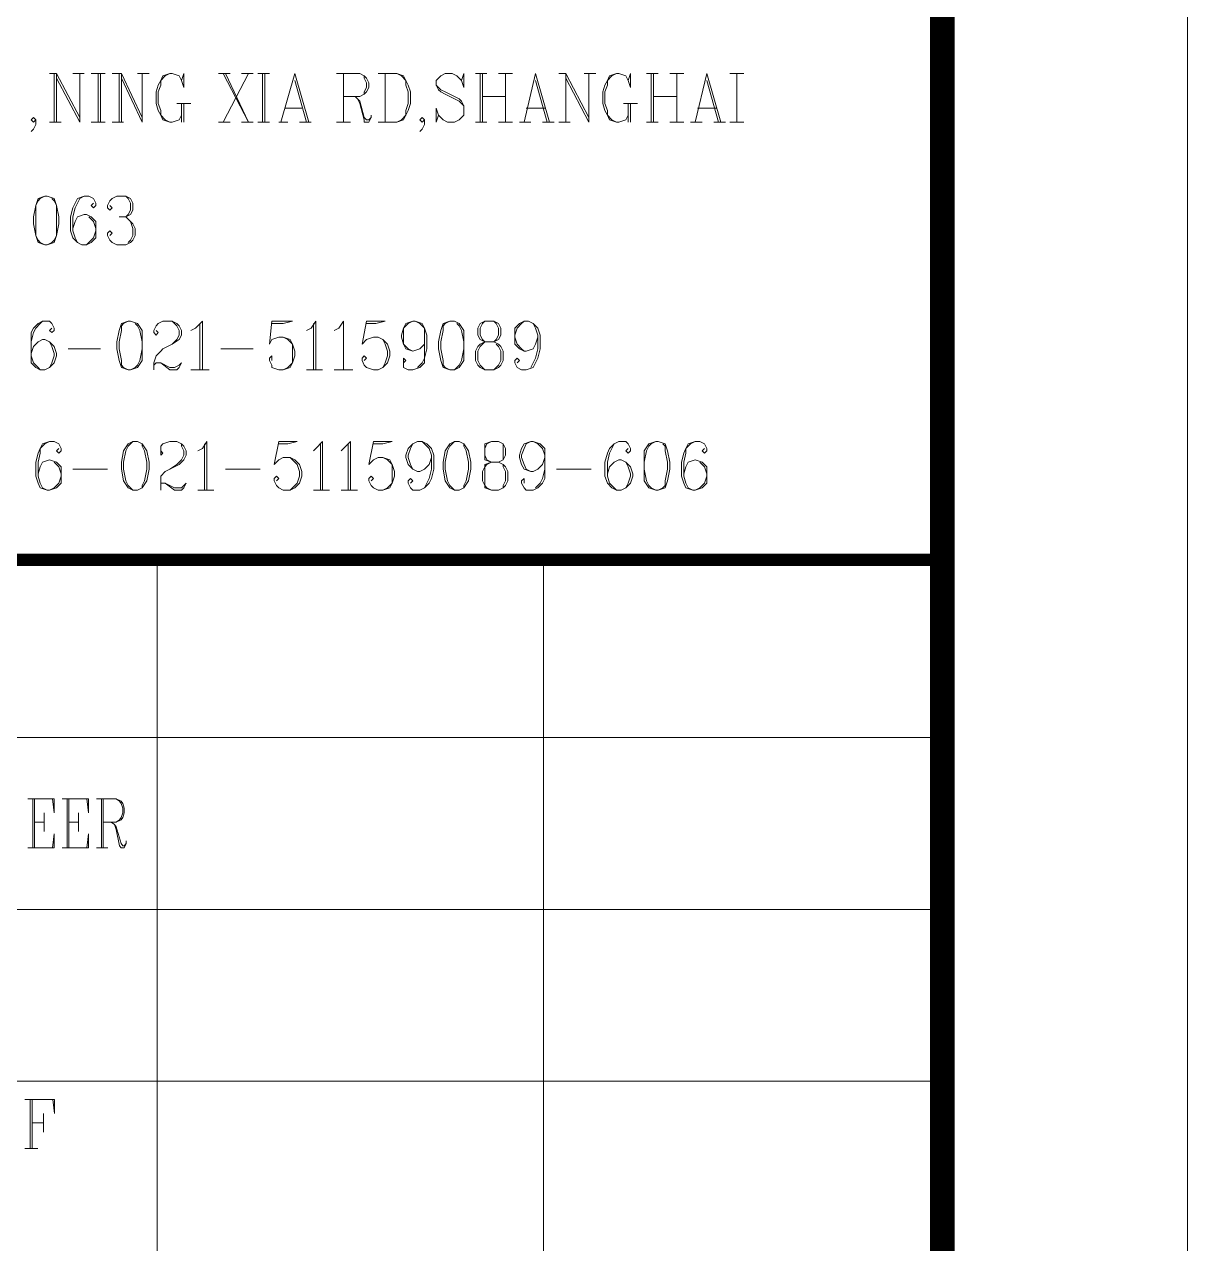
# Model space of a CAD drawing. Extents: x 1332633 to 1595679, y 264824 to 640777.
# Drawn here: x 1399463 to 1401833, y 409874 to 412359 of the extents above; entities that cross this region are included whole.
import ezdxf
from ezdxf.enums import TextEntityAlignment as Align

# ---------------------------------------------------------------- set-up
doc = ezdxf.new("R2010")
doc.units = 0
doc.header["$LTSCALE"] = 1000
doc.header["$MEASUREMENT"] = 0
doc.layers.get('0').update_dxf_attribs({"linetype": 'CONTINUOUS'})
doc.layers.add('_公共_图框', color=4, linetype='CONTINUOUS', lineweight=5)
doc.styles.add('图框文字', font='SIMKAI.TTF')

# ---------------------------------------------------------------- blocks, each defined once
blk = doc.blocks.new('vvxv')
at = {"color": 4, "lineweight": 0}
for points in [[(-2319.4, 9803.6), (-2305.3, 9803.6)], [(-2310, 9704.6), (-2310, 9803.6)], [(-2305.3, 9794.2), (-2258.1, 9704.6), (-2258.1, 9803.6)], [(-2305.3, 9704.6), (-2305.3, 9803.6), (-2258.1, 9714)], [(-2272.3, 9803.6), (-2248.7, 9803.6)], [(-2234.5, 9803.6), (-2206.2, 9803.6)], [(-2220.4, 9704.6), (-2220.4, 9803.6)], [(-2215.7, 9803.6), (-2215.7, 9704.6)], [(-2192.1, 9803.6), (-2173.2, 9803.6)], [(-2177.9, 9704.6), (-2177.9, 9803.6)], [(-2173.2, 9794.2), (-2130.8, 9704.6), (-2130.8, 9803.6)], [(-2173.2, 9704.6), (-2173.2, 9803.6), (-2130.8, 9714)], [(-2140.2, 9803.6), (-2116.6, 9803.6)], [(-2050.6, 9789.5), (-2045.9, 9775.3), (-2045.9, 9803.6), (-2050.6, 9789.5), (-2055.3, 9798.9), (-2069.5, 9803.6), (-2074.2, 9803.6), (-2088.3, 9798.9), (-2093, 9789.5), (-2097.8, 9780), (-2102.5, 9765.9), (-2102.5, 9742.3), (-2097.8, 9728.1), (-2093, 9718.7), (-2088.3, 9709.3), (-2074.2, 9704.6), (-2069.5, 9704.6), (-2055.3, 9709.3), (-2050.6, 9718.7)], [(-2074.2, 9803.6), (-2083.6, 9798.9), (-2093, 9789.5), (-2093, 9780), (-2097.8, 9765.9), (-2097.8, 9742.3), (-2093, 9728.1), (-2093, 9718.7), (-2083.6, 9709.3), (-2074.2, 9704.6)], [(-1975.1, 9803.6), (-1951.5, 9803.6)], [(-1913.8, 9803.6), (-1965.7, 9704.6)], [(-1965.7, 9803.6), (-1913.8, 9704.6)], [(-1961, 9803.6), (-1913.8, 9704.6)], [(-1928, 9803.6), (-1904.4, 9803.6)], [(-1895, 9803.6), (-1871.4, 9803.6)], [(-1885.5, 9704.6), (-1885.5, 9803.6)], [(-1880.8, 9803.6), (-1880.8, 9704.6)], [(-1847.8, 9704.6), (-1819.5, 9803.6), (-1791.2, 9704.6)], [(-1734.6, 9803.6), (-1687.4, 9803.6), (-1678, 9798.9), (-1673.3, 9794.2), (-1668.6, 9784.7), (-1668.6, 9775.3), (-1673.3, 9765.9), (-1678, 9761.2), (-1687.4, 9756.4), (-1720.4, 9756.4)], [(-1720.4, 9803.6), (-1720.4, 9704.6)], [(-1720.4, 9704.6), (-1720.4, 9803.6)], [(-1687.4, 9803.6), (-1678, 9798.9), (-1678, 9794.2), (-1673.3, 9784.7), (-1673.3, 9775.3), (-1678, 9765.9), (-1678, 9761.2), (-1687.4, 9756.4)], [(-1649.7, 9803.6), (-1612, 9803.6), (-1597.8, 9798.9), (-1593.1, 9789.5), (-1588.4, 9780), (-1583.7, 9765.9), (-1583.7, 9742.3), (-1588.4, 9728.1), (-1593.1, 9718.7), (-1597.8, 9709.3), (-1612, 9704.6), (-1649.7, 9704.6)], [(-1635.5, 9803.6), (-1635.5, 9704.6)], [(-1635.5, 9704.6), (-1635.5, 9803.6)], [(-1612, 9803.6), (-1602.5, 9798.9), (-1593.1, 9789.5), (-1593.1, 9780), (-1588.4, 9765.9), (-1588.4, 9742.3), (-1593.1, 9728.1), (-1593.1, 9718.7), (-1602.5, 9709.3), (-1612, 9704.6)], [(-1479.9, 9789.5), (-1475.2, 9803.6), (-1475.2, 9775.3), (-1479.9, 9789.5), (-1489.3, 9798.9), (-1498.8, 9803.6), (-1512.9, 9803.6), (-1522.3, 9798.9), (-1531.8, 9789.5), (-1531.8, 9780), (-1527.1, 9770.6), (-1522.3, 9765.9), (-1512.9, 9761.2), (-1494, 9751.7), (-1484.6, 9747), (-1475.2, 9737.6)], [(-1451.6, 9803.6), (-1428, 9803.6)], [(-1442.2, 9704.6), (-1442.2, 9803.6)], [(-1437.4, 9803.6), (-1437.4, 9704.6)], [(-1404.4, 9803.6), (-1376.1, 9803.6)], [(-1390.3, 9803.6), (-1390.3, 9704.6)], [(-1390.3, 9704.6), (-1390.3, 9803.6)], [(-1352.5, 9704.6), (-1329, 9803.6), (-1300.7, 9704.6)], [(-1281.8, 9803.6), (-1267.6, 9803.6)], [(-1267.6, 9794.2), (-1220.5, 9704.6), (-1220.5, 9803.6)], [(-1267.6, 9704.6), (-1267.6, 9803.6), (-1220.5, 9714)], [(-1267.6, 9704.6), (-1267.6, 9803.6)], [(-1229.9, 9803.6), (-1206.3, 9803.6)], [(-1140.3, 9789.5), (-1135.6, 9775.3), (-1135.6, 9803.6), (-1140.3, 9789.5), (-1145, 9798.9), (-1159.2, 9803.6), (-1163.9, 9803.6), (-1178, 9798.9), (-1182.7, 9789.5), (-1187.5, 9780), (-1192.2, 9765.9), (-1192.2, 9742.3), (-1187.5, 9728.1), (-1182.7, 9718.7), (-1178, 9709.3), (-1163.9, 9704.6), (-1159.2, 9704.6), (-1145, 9709.3), (-1140.3, 9718.7)], [(-1163.9, 9803.6), (-1173.3, 9798.9), (-1182.7, 9789.5), (-1182.7, 9780), (-1187.5, 9765.9), (-1187.5, 9742.3), (-1182.7, 9728.1), (-1182.7, 9718.7), (-1173.3, 9709.3), (-1163.9, 9704.6)], [(-1102.6, 9803.6), (-1079, 9803.6)], [(-1093.1, 9704.6), (-1093.1, 9803.6)], [(-1088.4, 9803.6), (-1088.4, 9704.6)], [(-1055.4, 9803.6), (-1027.1, 9803.6)], [(-1041.2, 9803.6), (-1041.2, 9704.6)], [(-1041.2, 9704.6), (-1041.2, 9803.6)], [(-1003.5, 9704.6), (-979.9, 9803.6), (-951.6, 9704.6)], [(-932.8, 9803.6), (-904.5, 9803.6)], [(-918.6, 9803.6), (-918.6, 9704.6)], [(-918.6, 9704.6), (-918.6, 9803.6)], [(-1819.5, 9789.5), (-1795.9, 9704.6)], [(-1531.8, 9780), (-1522.3, 9770.6), (-1512.9, 9765.9), (-1494, 9756.4), (-1484.6, 9751.7), (-1479.9, 9747), (-1475.2, 9737.6), (-1475.2, 9718.7), (-1484.6, 9709.3), (-1494, 9704.6), (-1508.2, 9704.6), (-1517.6, 9709.3), (-1527.1, 9718.7), (-1531.8, 9732.9), (-1531.8, 9704.6), (-1527.1, 9718.7)], [(-1329, 9789.5), (-1305.4, 9704.6)], [(-979.9, 9789.5), (-956.3, 9704.6)], [(-2060, 9742.3), (-2031.7, 9742.3)], [(-2050.6, 9742.3), (-2050.6, 9704.6)], [(-2045.9, 9742.3), (-2045.9, 9704.6)], [(-1696.9, 9756.4), (-1692.1, 9751.7), (-1687.4, 9747), (-1678, 9714), (-1673.3, 9709.3), (-1668.6, 9709.3), (-1663.8, 9714)], [(-1692.1, 9751.7), (-1687.4, 9742.3), (-1678, 9709.3), (-1678, 9704.6), (-1668.6, 9704.6), (-1663.8, 9714), (-1663.8, 9718.7)], [(-1437.4, 9756.4), (-1390.3, 9756.4)], [(-1149.7, 9742.3), (-1121.4, 9742.3)], [(-1140.3, 9742.3), (-1140.3, 9704.6)], [(-1135.6, 9742.3), (-1135.6, 9704.6)], [(-1088.4, 9756.4), (-1041.2, 9756.4)], [(-1838.4, 9732.9), (-1805.3, 9732.9)], [(-1347.8, 9732.9), (-1310.1, 9732.9)], [(-998.8, 9732.9), (-961.1, 9732.9)], [(-2347.7, 9709.3), (-2352.5, 9704.6), (-2357.2, 9709.3), (-2352.5, 9714), (-2347.7, 9709.3), (-2347.7, 9699.8), (-2352.5, 9690.4), (-2357.2, 9685.7)], [(-2319.4, 9704.6), (-2295.9, 9704.6)], [(-2234.5, 9704.6), (-2206.2, 9704.6)], [(-2192.1, 9704.6), (-2168.5, 9704.6)], [(-1975.1, 9704.6), (-1951.5, 9704.6)], [(-1928, 9704.6), (-1904.4, 9704.6)], [(-1895, 9704.6), (-1871.4, 9704.6)], [(-1852.5, 9704.6), (-1833.6, 9704.6)], [(-1810.1, 9704.6), (-1786.5, 9704.6)], [(-1734.6, 9704.6), (-1706.3, 9704.6)], [(-1555.4, 9709.3), (-1560.1, 9704.6), (-1564.8, 9709.3), (-1560.1, 9714), (-1555.4, 9709.3), (-1555.4, 9699.8), (-1560.1, 9690.4), (-1564.8, 9685.7)], [(-1451.6, 9704.6), (-1428, 9704.6)], [(-1404.4, 9704.6), (-1376.1, 9704.6)], [(-1362, 9704.6), (-1338.4, 9704.6)], [(-1314.8, 9704.6), (-1291.2, 9704.6)], [(-1281.8, 9704.6), (-1258.2, 9704.6)], [(-1102.6, 9704.6), (-1079, 9704.6)], [(-1055.4, 9704.6), (-1027.1, 9704.6)], [(-1012.9, 9704.6), (-989.4, 9704.6)], [(-965.8, 9704.6), (-942.2, 9704.6)], [(-932.8, 9704.6), (-904.5, 9704.6)], [(-2328.9, 9553.6), (-2343, 9548.9), (-2347.7, 9534.8), (-2352.5, 9511.2), (-2352.5, 9497), (-2347.7, 9473.4), (-2343, 9459.3), (-2328.9, 9454.6), (-2324.2, 9454.6), (-2310, 9459.3), (-2305.3, 9473.4), (-2300.6, 9497), (-2300.6, 9511.2), (-2305.3, 9534.8), (-2310, 9548.9), (-2324.2, 9553.6), (-2328.9, 9553.6), (-2338.3, 9548.9), (-2343, 9544.2), (-2347.7, 9534.8), (-2347.7, 9511.2), (-2347.7, 9497), (-2347.7, 9473.4), (-2343, 9464), (-2338.3, 9459.3), (-2328.9, 9454.6)], [(-2324.2, 9454.6), (-2314.7, 9459.3), (-2310, 9464), (-2305.3, 9473.4), (-2305.3, 9497), (-2305.3, 9511.2), (-2305.3, 9534.8), (-2310, 9544.2), (-2314.7, 9548.9)], [(-2229.8, 9539.5), (-2234.5, 9534.8), (-2229.8, 9530), (-2225.1, 9534.8), (-2225.1, 9539.5), (-2229.8, 9548.9), (-2239.3, 9553.6), (-2248.7, 9553.6), (-2262.8, 9548.9), (-2267.6, 9539.5), (-2272.3, 9530), (-2277, 9511.2), (-2277, 9482.9), (-2272.3, 9468.7), (-2262.8, 9459.3), (-2253.4, 9454.6), (-2244, 9454.6), (-2234.5, 9459.3), (-2225.1, 9468.7), (-2225.1, 9482.9), (-2225.1, 9487.6), (-2225.1, 9501.7), (-2234.5, 9511.2), (-2244, 9515.9), (-2248.7, 9515.9), (-2262.8, 9511.2), (-2267.6, 9501.7), (-2272.3, 9487.6)], [(-2248.7, 9553.6), (-2258.1, 9548.9), (-2262.8, 9539.5), (-2267.6, 9530), (-2272.3, 9511.2), (-2272.3, 9482.9), (-2267.6, 9468.7), (-2262.8, 9459.3), (-2253.4, 9454.6)], [(-2163.8, 9553.6), (-2159.1, 9548.9), (-2154.4, 9539.5), (-2154.4, 9525.3), (-2159.1, 9515.9), (-2163.8, 9511.2), (-2159.1, 9506.5), (-2149.6, 9497), (-2144.9, 9487.6), (-2144.9, 9473.4), (-2149.6, 9464), (-2154.4, 9459.3), (-2163.8, 9454.6), (-2182.7, 9454.6), (-2192.1, 9459.3), (-2196.8, 9464), (-2201.5, 9473.4), (-2201.5, 9478.2), (-2196.8, 9482.9), (-2192.1, 9478.2), (-2196.8, 9473.4)], [(-2196.8, 9534.8), (-2192.1, 9530), (-2196.8, 9525.3), (-2201.5, 9530), (-2201.5, 9534.8), (-2196.8, 9544.2), (-2192.1, 9548.9), (-2182.7, 9553.6), (-2163.8, 9553.6), (-2154.4, 9548.9), (-2149.6, 9539.5), (-2149.6, 9525.3), (-2154.4, 9515.9), (-2163.8, 9511.2), (-2177.9, 9511.2)], [(-2244, 9454.6), (-2239.3, 9459.3), (-2229.8, 9468.7), (-2225.1, 9482.9), (-2225.1, 9487.6), (-2229.8, 9501.7), (-2239.3, 9511.2)], [(-2154.4, 9501.7), (-2149.6, 9487.6), (-2149.6, 9473.4), (-2154.4, 9464), (-2159.1, 9459.3)], [(-2333.6, 9298.9), (-2338.3, 9294.2), (-2347.7, 9284.8), (-2352.5, 9275.4), (-2357.2, 9256.5), (-2357.2, 9228.2), (-2352.5, 9214), (-2343, 9204.6), (-2338.3, 9199.9)], [(-2314.7, 9284.8), (-2319.4, 9280.1), (-2314.7, 9275.4), (-2310, 9280.1), (-2310, 9284.8), (-2314.7, 9294.2), (-2319.4, 9298.9), (-2333.6, 9298.9), (-2343, 9294.2), (-2352.5, 9284.8), (-2357.2, 9275.4), (-2357.2, 9256.5), (-2357.2, 9228.2), (-2357.2, 9214), (-2347.7, 9204.6), (-2338.3, 9199.9), (-2328.9, 9199.9), (-2319.4, 9204.6), (-2310, 9214), (-2305.3, 9228.2), (-2305.3, 9232.9), (-2310, 9247.1), (-2319.4, 9256.5), (-2328.9, 9261.2), (-2333.6, 9261.2), (-2343, 9256.5), (-2352.5, 9247.1), (-2357.2, 9232.9)], [(-2159.1, 9298.9), (-2173.2, 9294.2), (-2177.9, 9280.1), (-2182.7, 9256.5), (-2182.7, 9242.3), (-2177.9, 9218.8), (-2173.2, 9204.6), (-2159.1, 9199.9), (-2154.4, 9199.9), (-2140.2, 9204.6), (-2130.8, 9218.8), (-2130.8, 9242.3), (-2130.8, 9256.5), (-2130.8, 9280.1), (-2140.2, 9294.2), (-2154.4, 9298.9), (-2159.1, 9298.9), (-2168.5, 9294.2), (-2173.2, 9289.5), (-2173.2, 9280.1), (-2177.9, 9256.5), (-2177.9, 9242.3), (-2173.2, 9218.8), (-2173.2, 9209.3), (-2168.5, 9204.6), (-2159.1, 9199.9)], [(-2154.4, 9199.9), (-2144.9, 9204.6), (-2140.2, 9209.3), (-2135.5, 9218.8), (-2130.8, 9242.3), (-2130.8, 9256.5), (-2135.5, 9280.1), (-2140.2, 9289.5), (-2144.9, 9294.2)], [(-2102.5, 9280.1), (-2097.8, 9275.4), (-2102.5, 9270.6), (-2107.2, 9275.4), (-2107.2, 9280.1), (-2102.5, 9289.5), (-2097.8, 9294.2), (-2088.3, 9298.9), (-2069.5, 9298.9), (-2060, 9294.2), (-2055.3, 9289.5), (-2050.6, 9280.1), (-2050.6, 9270.6), (-2055.3, 9261.2), (-2069.5, 9251.8), (-2088.3, 9242.3), (-2093, 9237.6), (-2102.5, 9228.2), (-2107.2, 9214), (-2107.2, 9199.9)], [(-2069.5, 9298.9), (-2064.7, 9294.2), (-2060, 9289.5), (-2055.3, 9280.1), (-2055.3, 9270.6), (-2060, 9261.2), (-2069.5, 9251.8), (-2088.3, 9242.3)], [(-2031.7, 9280.1), (-2022.3, 9284.8), (-2008.1, 9298.9), (-2008.1, 9199.9)], [(-2012.9, 9294.2), (-2012.9, 9199.9)], [(-1866.7, 9298.9), (-1871.4, 9251.8), (-1866.7, 9261.2), (-1852.5, 9265.9), (-1843.1, 9265.9), (-1828.9, 9261.2), (-1824.2, 9251.8), (-1819.5, 9237.6), (-1819.5, 9228.2), (-1824.2, 9214), (-1828.9, 9204.6), (-1843.1, 9199.9), (-1852.5, 9199.9), (-1866.7, 9204.6), (-1866.7, 9209.3), (-1871.4, 9218.8), (-1871.4, 9223.5), (-1866.7, 9228.2), (-1866.7, 9223.5), (-1866.7, 9218.8)], [(-1866.7, 9294.2), (-1843.1, 9294.2), (-1824.2, 9298.9)], [(-1866.7, 9298.9), (-1824.2, 9298.9)], [(-1795.9, 9280.1), (-1786.5, 9284.8), (-1777, 9298.9), (-1777, 9199.9)], [(-1781.8, 9294.2), (-1781.8, 9199.9)], [(-1739.3, 9280.1), (-1729.9, 9284.8), (-1720.4, 9298.9), (-1720.4, 9199.9)], [(-1720.4, 9294.2), (-1720.4, 9199.9)], [(-1673.3, 9298.9), (-1682.7, 9251.8), (-1673.3, 9261.2), (-1659.1, 9265.9), (-1649.7, 9265.9), (-1640.3, 9261.2), (-1630.8, 9251.8), (-1626.1, 9237.6), (-1626.1, 9228.2), (-1630.8, 9214), (-1640.3, 9204.6), (-1649.7, 9199.9), (-1659.1, 9199.9), (-1673.3, 9204.6), (-1678, 9209.3), (-1682.7, 9218.8), (-1682.7, 9223.5), (-1678, 9228.2), (-1673.3, 9223.5), (-1678, 9218.8)], [(-1673.3, 9294.2), (-1654.4, 9294.2), (-1635.5, 9298.9)], [(-1673.3, 9298.9), (-1635.5, 9298.9)], [(-1555.4, 9265.9), (-1555.4, 9251.8), (-1564.8, 9242.3), (-1578.9, 9237.6), (-1593.1, 9242.3), (-1597.8, 9251.8), (-1602.5, 9265.9), (-1602.5, 9270.6), (-1597.8, 9284.8), (-1593.1, 9294.2), (-1578.9, 9298.9), (-1574.2, 9298.9), (-1560.1, 9294.2), (-1555.4, 9284.8), (-1550.6, 9270.6), (-1550.6, 9242.3), (-1555.4, 9223.5), (-1555.4, 9214), (-1564.8, 9204.6), (-1578.9, 9199.9), (-1588.4, 9199.9), (-1597.8, 9204.6), (-1597.8, 9214), (-1597.8, 9218.8), (-1597.8, 9223.5), (-1593.1, 9218.8), (-1597.8, 9214)], [(-1578.9, 9237.6), (-1588.4, 9242.3), (-1597.8, 9251.8), (-1597.8, 9265.9), (-1597.8, 9270.6), (-1597.8, 9284.8), (-1588.4, 9294.2), (-1578.9, 9298.9)], [(-1574.2, 9298.9), (-1564.8, 9294.2), (-1555.4, 9284.8), (-1555.4, 9270.6), (-1555.4, 9242.3), (-1555.4, 9223.5), (-1560.1, 9214), (-1569.5, 9204.6)], [(-1503.5, 9298.9), (-1517.6, 9294.2), (-1522.3, 9280.1), (-1527.1, 9256.5), (-1527.1, 9242.3), (-1522.3, 9218.8), (-1517.6, 9204.6), (-1503.5, 9199.9), (-1494, 9199.9), (-1484.6, 9204.6), (-1475.2, 9218.8), (-1475.2, 9242.3), (-1475.2, 9256.5), (-1475.2, 9280.1), (-1484.6, 9294.2), (-1494, 9298.9), (-1503.5, 9298.9), (-1512.9, 9294.2), (-1517.6, 9289.5), (-1517.6, 9280.1), (-1522.3, 9256.5), (-1522.3, 9242.3), (-1517.6, 9218.8), (-1517.6, 9209.3), (-1512.9, 9204.6), (-1503.5, 9199.9)], [(-1494, 9199.9), (-1489.3, 9204.6), (-1484.6, 9209.3), (-1479.9, 9218.8), (-1475.2, 9242.3), (-1475.2, 9256.5), (-1479.9, 9280.1), (-1484.6, 9289.5), (-1489.3, 9294.2)], [(-1432.7, 9298.9), (-1442.2, 9294.2), (-1446.9, 9284.8), (-1446.9, 9270.6), (-1442.2, 9261.2), (-1432.7, 9256.5), (-1413.9, 9256.5), (-1404.4, 9261.2), (-1399.7, 9270.6), (-1399.7, 9284.8), (-1404.4, 9294.2), (-1413.9, 9298.9), (-1432.7, 9298.9), (-1437.4, 9294.2), (-1442.2, 9284.8), (-1442.2, 9270.6), (-1437.4, 9261.2), (-1432.7, 9256.5)], [(-1413.9, 9256.5), (-1409.1, 9261.2), (-1404.4, 9270.6), (-1404.4, 9284.8), (-1409.1, 9294.2), (-1413.9, 9298.9)], [(-1352.5, 9237.6), (-1357.3, 9242.3), (-1366.7, 9251.8), (-1371.4, 9265.9), (-1371.4, 9270.6), (-1366.7, 9284.8), (-1357.3, 9294.2), (-1352.5, 9298.9)], [(-1324.2, 9265.9), (-1329, 9251.8), (-1333.7, 9242.3), (-1347.8, 9237.6), (-1352.5, 9237.6), (-1362, 9242.3), (-1371.4, 9251.8), (-1371.4, 9265.9), (-1371.4, 9270.6), (-1371.4, 9284.8), (-1362, 9294.2), (-1352.5, 9298.9), (-1343.1, 9298.9), (-1333.7, 9294.2), (-1324.2, 9284.8), (-1319.5, 9270.6), (-1319.5, 9242.3), (-1324.2, 9223.5), (-1329, 9214), (-1333.7, 9204.6), (-1347.8, 9199.9), (-1357.3, 9199.9), (-1366.7, 9204.6), (-1371.4, 9214), (-1371.4, 9218.8), (-1366.7, 9223.5), (-1362, 9218.8), (-1366.7, 9214)], [(-1343.1, 9298.9), (-1333.7, 9294.2), (-1329, 9284.8), (-1324.2, 9270.6), (-1324.2, 9242.3), (-1329, 9223.5), (-1333.7, 9214), (-1338.4, 9204.6)], [(-2328.9, 9199.9), (-2319.4, 9204.6), (-2314.7, 9214), (-2310, 9228.2), (-2310, 9232.9), (-2314.7, 9247.1), (-2319.4, 9256.5)], [(-1843.1, 9265.9), (-1833.6, 9261.2), (-1824.2, 9251.8), (-1824.2, 9237.6), (-1824.2, 9228.2), (-1824.2, 9214), (-1833.6, 9204.6), (-1843.1, 9199.9)], [(-1649.7, 9265.9), (-1640.3, 9261.2), (-1635.5, 9251.8), (-1630.8, 9237.6), (-1630.8, 9228.2), (-1635.5, 9214), (-1640.3, 9204.6), (-1649.7, 9199.9)], [(-1432.7, 9256.5), (-1442.2, 9251.8), (-1446.9, 9247.1), (-1451.6, 9237.6), (-1451.6, 9218.8), (-1446.9, 9209.3), (-1442.2, 9204.6), (-1432.7, 9199.9), (-1413.9, 9199.9), (-1404.4, 9204.6), (-1399.7, 9209.3), (-1395, 9218.8), (-1395, 9237.6), (-1399.7, 9247.1), (-1404.4, 9251.8), (-1413.9, 9256.5)], [(-1432.7, 9256.5), (-1437.4, 9251.8), (-1442.2, 9247.1), (-1446.9, 9237.6), (-1446.9, 9218.8), (-1442.2, 9209.3), (-1437.4, 9204.6), (-1432.7, 9199.9)], [(-1413.9, 9199.9), (-1409.1, 9204.6), (-1404.4, 9209.3), (-1399.7, 9218.8), (-1399.7, 9237.6), (-1404.4, 9247.1), (-1409.1, 9251.8)], [(-2281.7, 9242.3), (-2215.7, 9242.3)], [(-1970.4, 9242.3), (-1904.4, 9242.3)], [(-2107.2, 9209.3), (-2102.5, 9214), (-2093, 9214), (-2074.2, 9204.6), (-2064.7, 9204.6), (-2055.3, 9209.3), (-2050.6, 9214)], [(-2093, 9214), (-2074.2, 9199.9), (-2060, 9199.9), (-2055.3, 9204.6), (-2050.6, 9214)], [(-2031.7, 9199.9), (-1994, 9199.9)], [(-1795.9, 9199.9), (-1762.9, 9199.9)], [(-1739.3, 9199.9), (-1701.6, 9199.9)], [(-2300.6, 9039.5), (-2305.3, 9034.8), (-2300.6, 9030.1), (-2295.9, 9034.8), (-2295.9, 9039.5), (-2300.6, 9049), (-2310, 9053.7), (-2319.4, 9053.7), (-2333.6, 9049), (-2338.3, 9039.5), (-2343, 9030.1), (-2347.7, 9011.2), (-2347.7, 8982.9), (-2343, 8968.8), (-2338.3, 8959.3), (-2324.2, 8954.6), (-2319.4, 8954.6), (-2305.3, 8959.3), (-2295.9, 8968.8), (-2295.9, 8982.9), (-2295.9, 8987.6), (-2295.9, 9001.8), (-2305.3, 9011.2), (-2319.4, 9015.9), (-2333.6, 9011.2), (-2338.3, 9001.8), (-2343, 8987.6)], [(-2319.4, 9053.7), (-2328.9, 9049), (-2338.3, 9039.5), (-2338.3, 9030.1), (-2343, 9011.2), (-2343, 8982.9), (-2338.3, 8968.8), (-2333.6, 8959.3), (-2324.2, 8954.6)], [(-2149.6, 9053.7), (-2159.1, 9049), (-2168.5, 9034.8), (-2173.2, 9011.2), (-2173.2, 8997.1), (-2168.5, 8973.5), (-2159.1, 8959.3), (-2149.6, 8954.6), (-2140.2, 8954.6), (-2130.8, 8959.3), (-2121.3, 8973.5), (-2116.6, 8997.1), (-2116.6, 9011.2), (-2121.3, 9034.8), (-2130.8, 9049), (-2140.2, 9053.7), (-2149.6, 9053.7), (-2154.4, 9049), (-2159.1, 9044.2), (-2163.8, 9034.8), (-2168.5, 9011.2), (-2168.5, 8997.1), (-2163.8, 8973.5), (-2159.1, 8964.1), (-2154.4, 8959.3), (-2149.6, 8954.6)], [(-2140.2, 8954.6), (-2130.8, 8959.3), (-2130.8, 8964.1), (-2126.1, 8973.5), (-2121.3, 8997.1), (-2121.3, 9011.2), (-2126.1, 9034.8), (-2130.8, 9044.2), (-2130.8, 9049)], [(-2093, 9034.8), (-2088.3, 9030.1), (-2093, 9025.4), (-2093, 9030.1), (-2093, 9034.8), (-2093, 9044.2), (-2088.3, 9049), (-2074.2, 9053.7), (-2060, 9053.7), (-2050.6, 9049), (-2045.9, 9044.2), (-2041.2, 9034.8), (-2041.2, 9025.4), (-2045.9, 9015.9), (-2055.3, 9006.5), (-2074.2, 8997.1), (-2083.6, 8992.4), (-2093, 8982.9), (-2093, 8968.8), (-2093, 8954.6)], [(-2060, 9053.7), (-2050.6, 9049), (-2050.6, 9044.2), (-2045.9, 9034.8), (-2045.9, 9025.4), (-2050.6, 9015.9), (-2060, 9006.5), (-2074.2, 8997.1)], [(-2017.6, 9034.8), (-2008.1, 9039.5), (-1998.7, 9053.7), (-1998.7, 8954.6)], [(-2003.4, 9049), (-2003.4, 8954.6)], [(-1852.5, 9053.7), (-1861.9, 9006.5), (-1852.5, 9015.9), (-1843.1, 9020.7), (-1828.9, 9020.7), (-1819.5, 9015.9), (-1810.1, 9006.5), (-1805.3, 8992.4), (-1805.3, 8982.9), (-1810.1, 8968.8), (-1819.5, 8959.3), (-1828.9, 8954.6), (-1843.1, 8954.6), (-1852.5, 8959.3), (-1857.2, 8964.1), (-1861.9, 8973.5), (-1861.9, 8978.2), (-1857.2, 8982.9), (-1852.5, 8978.2), (-1857.2, 8973.5)], [(-1852.5, 9049), (-1833.6, 9049), (-1814.8, 9053.7)], [(-1852.5, 9053.7), (-1814.8, 9053.7)], [(-1781.8, 9034.8), (-1777, 9039.5), (-1762.9, 9053.7), (-1762.9, 8954.6)], [(-1767.6, 9049), (-1767.6, 8954.6)], [(-1725.2, 9034.8), (-1720.4, 9039.5), (-1706.3, 9053.7), (-1706.3, 8954.6)], [(-1711, 9049), (-1711, 8954.6)], [(-1659.1, 9053.7), (-1668.6, 9006.5), (-1659.1, 9015.9), (-1649.7, 9020.7), (-1640.3, 9020.7), (-1626.1, 9015.9), (-1621.4, 9006.5), (-1616.7, 8992.4), (-1616.7, 8982.9), (-1621.4, 8968.8), (-1626.1, 8959.3), (-1640.3, 8954.6), (-1649.7, 8954.6), (-1659.1, 8959.3), (-1663.8, 8964.1), (-1668.6, 8973.5), (-1668.6, 8978.2), (-1663.8, 8982.9), (-1659.1, 8978.2), (-1663.8, 8973.5)], [(-1659.1, 9049), (-1640.3, 9049), (-1621.4, 9053.7)], [(-1659.1, 9053.7), (-1621.4, 9053.7)], [(-1541.2, 9020.7), (-1545.9, 9006.5), (-1555.4, 8997.1), (-1564.8, 8992.4), (-1569.5, 8992.4), (-1578.9, 8997.1), (-1588.4, 9006.5), (-1593.1, 9020.7), (-1593.1, 9025.4), (-1588.4, 9039.5), (-1578.9, 9049), (-1569.5, 9053.7), (-1560.1, 9053.7), (-1550.6, 9049), (-1541.2, 9039.5), (-1536.5, 9025.4), (-1536.5, 8997.1), (-1541.2, 8978.2), (-1545.9, 8968.8), (-1555.4, 8959.3), (-1564.8, 8954.6), (-1578.9, 8954.6), (-1583.7, 8959.3), (-1588.4, 8968.8), (-1588.4, 8973.5), (-1583.7, 8978.2), (-1578.9, 8973.5), (-1583.7, 8968.8)], [(-1569.5, 8992.4), (-1578.9, 8997.1), (-1583.7, 9006.5), (-1588.4, 9020.7), (-1588.4, 9025.4), (-1583.7, 9039.5), (-1578.9, 9049), (-1569.5, 9053.7)], [(-1560.1, 9053.7), (-1555.4, 9049), (-1545.9, 9039.5), (-1541.2, 9025.4), (-1541.2, 8997.1), (-1545.9, 8978.2), (-1550.6, 8968.8), (-1555.4, 8959.3)], [(-1494, 9053.7), (-1503.5, 9049), (-1512.9, 9034.8), (-1517.6, 9011.2), (-1517.6, 8997.1), (-1512.9, 8973.5), (-1503.5, 8959.3), (-1494, 8954.6), (-1484.6, 8954.6), (-1475.2, 8959.3), (-1465.7, 8973.5), (-1461, 8997.1), (-1461, 9011.2), (-1465.7, 9034.8), (-1475.2, 9049), (-1484.6, 9053.7), (-1494, 9053.7), (-1498.8, 9049), (-1503.5, 9044.2), (-1508.2, 9034.8), (-1512.9, 9011.2), (-1512.9, 8997.1), (-1508.2, 8973.5), (-1503.5, 8964.1), (-1498.8, 8959.3), (-1494, 8954.6)], [(-1484.6, 8954.6), (-1475.2, 8959.3), (-1475.2, 8964.1), (-1470.5, 8973.5), (-1465.7, 8997.1), (-1465.7, 9011.2), (-1470.5, 9034.8), (-1475.2, 9044.2), (-1475.2, 9049)], [(-1418.6, 9053.7), (-1432.7, 9049), (-1432.7, 9039.5), (-1432.7, 9025.4), (-1432.7, 9015.9), (-1418.6, 9011.2), (-1404.4, 9011.2), (-1395, 9015.9), (-1390.3, 9025.4), (-1390.3, 9039.5), (-1395, 9049), (-1404.4, 9053.7), (-1418.6, 9053.7), (-1428, 9049), (-1432.7, 9039.5), (-1432.7, 9025.4), (-1428, 9015.9), (-1418.6, 9011.2)], [(-1404.4, 9011.2), (-1395, 9015.9), (-1395, 9025.4), (-1395, 9039.5), (-1395, 9049), (-1404.4, 9053.7)], [(-1310.1, 9020.7), (-1314.8, 9006.5), (-1324.2, 8997.1), (-1333.7, 8992.4), (-1338.4, 8992.4), (-1352.5, 8997.1), (-1357.3, 9006.5), (-1362, 9020.7), (-1362, 9025.4), (-1357.3, 9039.5), (-1352.5, 9049), (-1338.4, 9053.7), (-1333.7, 9053.7), (-1319.5, 9049), (-1310.1, 9039.5), (-1310.1, 9025.4), (-1310.1, 8997.1), (-1310.1, 8978.2), (-1314.8, 8968.8), (-1324.2, 8959.3), (-1333.7, 8954.6), (-1347.8, 8954.6), (-1352.5, 8959.3), (-1357.3, 8968.8), (-1357.3, 8973.5), (-1352.5, 8978.2), (-1352.5, 8973.5), (-1352.5, 8968.8)], [(-1338.4, 8992.4), (-1347.8, 8997.1), (-1352.5, 9006.5), (-1357.3, 9020.7), (-1357.3, 9025.4), (-1352.5, 9039.5), (-1347.8, 9049), (-1338.4, 9053.7)], [(-1333.7, 9053.7), (-1324.2, 9049), (-1314.8, 9039.5), (-1310.1, 9025.4), (-1310.1, 8997.1), (-1314.8, 8978.2), (-1319.5, 8968.8), (-1329, 8959.3)], [(-1140.3, 9039.5), (-1145, 9034.8), (-1140.3, 9030.1), (-1135.6, 9034.8), (-1135.6, 9039.5), (-1140.3, 9049), (-1145, 9053.7), (-1159.2, 9053.7), (-1168.6, 9049), (-1178, 9039.5), (-1182.7, 9030.1), (-1187.5, 9011.2), (-1187.5, 8982.9), (-1182.7, 8968.8), (-1173.3, 8959.3), (-1163.9, 8954.6), (-1154.4, 8954.6), (-1145, 8959.3), (-1135.6, 8968.8), (-1130.9, 8982.9), (-1130.9, 8987.6), (-1135.6, 9001.8), (-1145, 9011.2), (-1154.4, 9015.9), (-1159.2, 9015.9), (-1168.6, 9011.2), (-1178, 9001.8), (-1182.7, 8987.6)], [(-1159.2, 9053.7), (-1168.6, 9049), (-1173.3, 9039.5), (-1178, 9030.1), (-1182.7, 9011.2), (-1182.7, 8982.9), (-1178, 8968.8), (-1168.6, 8959.3), (-1163.9, 8954.6)], [(-1083.7, 9053.7), (-1097.8, 9049), (-1107.3, 9034.8), (-1107.3, 9011.2), (-1107.3, 8997.1), (-1107.3, 8973.5), (-1097.8, 8959.3), (-1083.7, 8954.6), (-1079, 8954.6), (-1064.8, 8959.3), (-1060.1, 8973.5), (-1055.4, 8997.1), (-1055.4, 9011.2), (-1060.1, 9034.8), (-1064.8, 9049), (-1079, 9053.7), (-1083.7, 9053.7), (-1093.1, 9049), (-1097.8, 9044.2), (-1102.6, 9034.8), (-1107.3, 9011.2), (-1107.3, 8997.1), (-1102.6, 8973.5), (-1097.8, 8964.1), (-1093.1, 8959.3), (-1083.7, 8954.6)], [(-1079, 8954.6), (-1069.5, 8959.3), (-1064.8, 8964.1), (-1064.8, 8973.5), (-1060.1, 8997.1), (-1060.1, 9011.2), (-1064.8, 9034.8), (-1064.8, 9044.2), (-1069.5, 9049)], [(-984.6, 9039.5), (-989.4, 9034.8), (-984.6, 9030.1), (-979.9, 9034.8), (-979.9, 9039.5), (-984.6, 9049), (-994.1, 9053.7), (-1003.5, 9053.7), (-1017.7, 9049), (-1022.4, 9039.5), (-1027.1, 9030.1), (-1031.8, 9011.2), (-1031.8, 8982.9), (-1027.1, 8968.8), (-1022.4, 8959.3), (-1008.2, 8954.6), (-1003.5, 8954.6), (-989.4, 8959.3), (-979.9, 8968.8), (-979.9, 8982.9), (-979.9, 8987.6), (-979.9, 9001.8), (-989.4, 9011.2), (-1003.5, 9015.9), (-1017.7, 9011.2), (-1022.4, 9001.8), (-1027.1, 8987.6)], [(-1003.5, 9053.7), (-1012.9, 9049), (-1022.4, 9039.5), (-1022.4, 9030.1), (-1027.1, 9011.2), (-1027.1, 8982.9), (-1022.4, 8968.8), (-1017.7, 8959.3), (-1008.2, 8954.6)], [(-1828.9, 9020.7), (-1824.2, 9015.9), (-1814.8, 9006.5), (-1810.1, 8992.4), (-1810.1, 8982.9), (-1814.8, 8968.8), (-1824.2, 8959.3), (-1828.9, 8954.6)], [(-1640.3, 9020.7), (-1630.8, 9015.9), (-1621.4, 9006.5), (-1621.4, 8992.4), (-1621.4, 8982.9), (-1621.4, 8968.8), (-1630.8, 8959.3), (-1640.3, 8954.6)], [(-2319.4, 8954.6), (-2310, 8959.3), (-2300.6, 8968.8), (-2295.9, 8982.9), (-2295.9, 8987.6), (-2300.6, 9001.8), (-2310, 9011.2)], [(-2272.3, 8997.1), (-2201.5, 8997.1)], [(-1961, 8997.1), (-1890.2, 8997.1)], [(-1418.6, 9011.2), (-1432.7, 9006.5), (-1432.7, 9001.8), (-1437.4, 8992.4), (-1437.4, 8973.5), (-1432.7, 8964.1), (-1432.7, 8959.3), (-1418.6, 8954.6), (-1404.4, 8954.6), (-1395, 8959.3), (-1390.3, 8964.1), (-1385.6, 8973.5), (-1385.6, 8992.4), (-1390.3, 9001.8), (-1395, 9006.5), (-1404.4, 9011.2)], [(-1418.6, 9011.2), (-1428, 9006.5), (-1432.7, 9001.8), (-1432.7, 8992.4), (-1432.7, 8973.5), (-1432.7, 8964.1), (-1428, 8959.3), (-1418.6, 8954.6)], [(-1404.4, 8954.6), (-1395, 8959.3), (-1395, 8964.1), (-1390.3, 8973.5), (-1390.3, 8992.4), (-1395, 9001.8), (-1395, 9006.5)], [(-1286.5, 8997.1), (-1215.8, 8997.1)], [(-1154.4, 8954.6), (-1145, 8959.3), (-1140.3, 8968.8), (-1135.6, 8982.9), (-1135.6, 8987.6), (-1140.3, 9001.8), (-1145, 9011.2)], [(-1003.5, 8954.6), (-994.1, 8959.3), (-984.6, 8968.8), (-979.9, 8982.9), (-979.9, 8987.6), (-984.6, 9001.8), (-994.1, 9011.2)], [(-2093, 8964.1), (-2093, 8968.8), (-2083.6, 8968.8), (-2064.7, 8959.3), (-2050.6, 8959.3), (-2045.9, 8964.1), (-2041.2, 8968.8)], [(-2083.6, 8968.8), (-2064.7, 8954.6), (-2050.6, 8954.6), (-2045.9, 8959.3), (-2041.2, 8968.8)], [(-2017.6, 8954.6), (-1984.6, 8954.6)], [(-1781.8, 8954.6), (-1748.7, 8954.6)], [(-1725.2, 8954.6), (-1692.1, 8954.6)]]:
    blk.add_lwpolyline(points, dxfattribs=at)
at = {"layer": '_公共_图框'}
for p, q in [((-2100, 8812.5), (-2100, 6337.5)), ((-1312.5, 8812.5), (-1312.5, 6337.5)), ((-4500, 8450), (-500, 8450)), ((-2363.5, 8325.2), (-2310.3, 8325.2)), ((-2353.5, 8325.2), (-2353.5, 8225.1)), ((-2350.3, 8325.2), (-2350.3, 8225.1)), ((-2310.3, 8296.6), (-2313.5, 8325.2)), ((-2310.3, 8325.2), (-2310.3, 8296.6)), ((-2293.6, 8325.2), (-2240.4, 8325.2)), ((-2283.6, 8325.2), (-2283.6, 8225.1)), ((-2280.2, 8325.2), (-2280.2, 8225.1)), ((-2240.4, 8296.6), (-2243.6, 8325.2)), ((-2240.4, 8325.2), (-2240.4, 8296.6)), ((-2223.5, 8325.2), (-2183.7, 8325.2)), ((-2213.6, 8325.2), (-2213.6, 8225.1)), ((-2210.3, 8325.2), (-2210.3, 8225.1)), ((-2183.7, 8325.2), (-2173.6, 8320.4)), ((-2183.7, 8325.2), (-2177, 8320.4)), ((-2177, 8320.4), (-2173.6, 8315.6)), ((-2173.6, 8320.4), (-2170.3, 8315.6)), ((-2173.6, 8315.6), (-2170.3, 8306)), ((-2170.3, 8315.6), (-2167.1, 8306)), ((-2170.3, 8306), (-2170.3, 8296.6)), ((-2167.1, 8306), (-2167.1, 8296.6)), ((-2350.3, 8277.5), (-2330.2, 8277.5)), ((-2330.2, 8296.6), (-2330.2, 8258.6)), ((-2280.2, 8277.5), (-2260.3, 8277.5)), ((-2260.3, 8296.6), (-2260.3, 8258.6)), ((-2183.7, 8277.5), (-2210.3, 8277.5)), ((-2193.7, 8277.5), (-2187, 8272.7)), ((-2173.6, 8282.3), (-2183.7, 8277.5)), ((-2177, 8282.3), (-2183.7, 8277.5)), ((-2173.6, 8287.1), (-2177, 8282.3)), ((-2170.3, 8296.6), (-2173.6, 8287.1)), ((-2170.3, 8287.1), (-2173.6, 8282.3)), ((-2167.1, 8296.6), (-2170.3, 8287.1)), ((-2310.3, 8253.8), (-2313.5, 8225.1)), ((-2310.3, 8225.1), (-2310.3, 8253.8)), ((-2240.4, 8253.8), (-2243.6, 8225.1)), ((-2240.4, 8225.1), (-2240.4, 8253.8)), ((-2187, 8272.7), (-2183.7, 8267.9)), ((-2187, 8272.7), (-2183.7, 8263.1)), ((-2183.7, 8267.9), (-2173.6, 8234.6)), ((-2183.7, 8263.1), (-2177, 8229.8)), ((-2363.5, 8225.1), (-2310.3, 8225.1)), ((-2293.6, 8225.1), (-2240.4, 8225.1)), ((-2223.5, 8225.1), (-2200.4, 8225.1)), ((-2177, 8229.8), (-2173.6, 8225.1)), ((-2173.6, 8234.6), (-2170.3, 8229.8)), ((-2173.6, 8225.1), (-2167.1, 8225.1)), ((-2170.3, 8229.8), (-2167.1, 8229.8)), ((-2167.1, 8229.8), (-2163.6, 8234.6)), ((-2167.1, 8225.1), (-2163.6, 8234.6)), ((-2163.6, 8234.6), (-2163.6, 8239.4)), ((-4500, 8100), (-500, 8100)), ((-4500, 7750), (-500, 7750)), ((-2370.2, 7712.6), (-2309.3, 7712.6)), ((-2358.9, 7712.6), (-2358.9, 7612.7)), ((-2355, 7712.6), (-2355, 7612.7)), ((-2309.3, 7684.1), (-2313.1, 7712.6)), ((-2309.3, 7712.6), (-2309.3, 7684.1)), ((-2332.1, 7684.1), (-2332.1, 7646)), ((-2355, 7665), (-2332.1, 7665)), ((-2370.2, 7612.7), (-2343.6, 7612.7))]:
    blk.add_line(p, q, dxfattribs=at)
blk.add_lwpolyline([(-63000, 0), (0, 0), (0, 29700), (-63000, 29700)], close=True, dxfattribs=at)
at = {"layer": '_公共_图框', "const_width": 50}
blk.add_lwpolyline([(-61750, 500), (-500, 500), (-500, 29200), (-61750, 29200)], close=True, dxfattribs=at)
at = {"layer": '_公共_图框', "const_width": 25}
blk.add_lwpolyline([(-4500, 8812.5), (-500, 8812.5)], dxfattribs=at)
at = {"layer": '_公共_图框', "style": '图框文字'}
for tag, height, p in [('建设单位', 250, (-2500, 19150)), ('合作单位', 250, (-2527, 16841.6)), ('项目名称', 250, (-2500, 15150)), ('项目编号', 250, (-2500, 13150)), ('建筑', 175, (-1300, 2800)), ('方案深化', 175, (-1300, 2450)), ('1:100', 175, (-1300, 2100)), ('20090705', 175, (-1300, 1750)), ('图号', 175, (-1300, 1225))]:
    blk.add_attdef(tag, text='', height=height, dxfattribs=at).set_placement(p, align=Align.MIDDLE_CENTER)

msp = doc.modelspace()

# ---------------------------------------------------------------- block references
msp.add_blockref('vvxv', (1401833.4, 402454.9))

doc.saveas('drawing.dxf')
